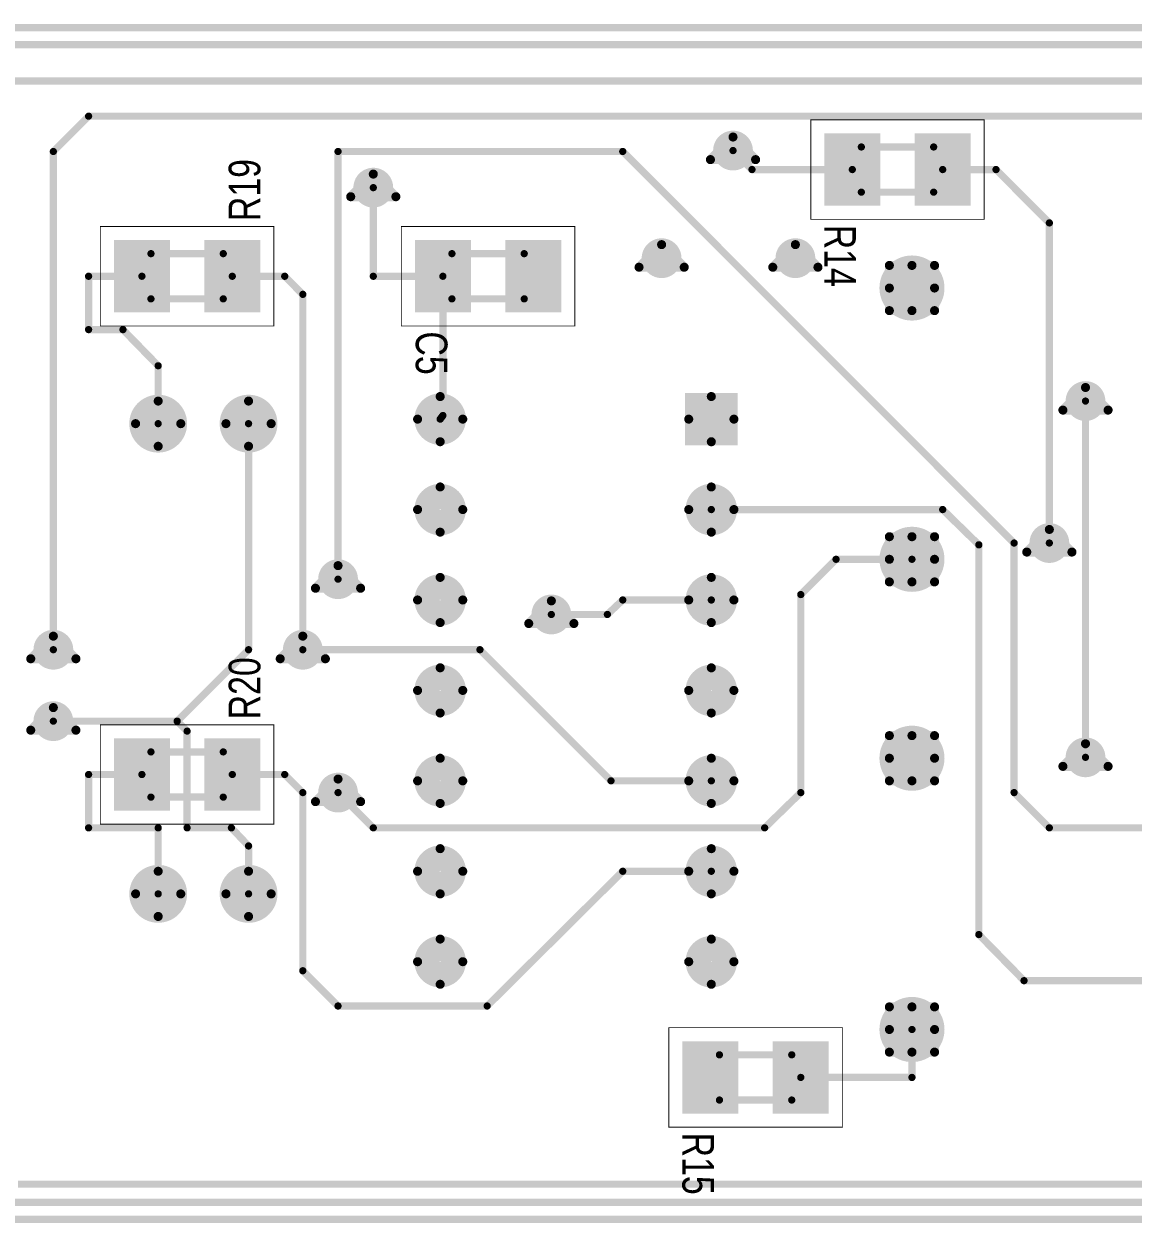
# Model space of a CAD drawing. Extents: x 0 to 12.4, y -1.9 to 1.3.
# Drawn here: x 5.006 to 6.234, y 0.016 to 1.342 of the extents above; entities that cross this region are included whole.
import ezdxf

# ---------------------------------------------------------------- set-up
doc = ezdxf.new("R2010")
doc.units = 0

msp = doc.modelspace()

# ---------------------------------------------------------------- linework, layer by layer
at = {"const_width": 0.008}
msp.add_lwpolyline([(12.361, 0.02), (0, 0.02), (0, 1.338), (12.361, 1.338), (12.361, 0.02)], close=True, dxfattribs=at)
at = {"layer": 'ASB', "const_width": 0.029}
for points in [[(5.453, 0.905, 1), (5.481, 0.905, 1)], [(5.453, 0.805, 1), (5.481, 0.805, 1)], [(5.753, 0.805, 1), (5.781, 0.805, 1)], [(5.453, 0.705, 1), (5.481, 0.705, 1)], [(5.753, 0.705, 1), (5.781, 0.705, 1)], [(5.453, 0.605, 1), (5.481, 0.605, 1)], [(5.753, 0.605, 1), (5.781, 0.605, 1)], [(5.453, 0.505, 1), (5.481, 0.505, 1)], [(5.753, 0.505, 1), (5.781, 0.505, 1)], [(5.453, 0.405, 1), (5.481, 0.405, 1)], [(5.753, 0.405, 1), (5.781, 0.405, 1)], [(5.453, 0.305, 1), (5.481, 0.305, 1)], [(5.753, 0.305, 1), (5.781, 0.305, 1)]]:
    msp.add_lwpolyline(points, format="xyb", close=True, dxfattribs=at)
at = {"layer": 'ASB'}
msp.add_solid([(5.738, 0.876), (5.796, 0.876), (5.738, 0.934), (5.796, 0.934)], dxfattribs=at)
at = {"layer": 'BOT'}
for points, const_width in [([(12.341, 1.319), (0.02, 1.319), (0.02, 0.039), (12.341, 0.039), (12.341, 1.319)], 0.008), ([(6.069, 1.126), (5.877, 1.126), (5.877, 1.236), (6.069, 1.236), (6.069, 1.126)], 0.001), ([(5.091, 1.118), (5.283, 1.118), (5.283, 1.008), (5.091, 1.008), (5.091, 1.118)], 0.001), ([(5.616, 1.008), (5.424, 1.008), (5.424, 1.118), (5.616, 1.118), (5.616, 1.008)], 0.001), ([(5.091, 0.567), (5.283, 0.567), (5.283, 0.457), (5.091, 0.457), (5.091, 0.567)], 0.001), ([(5.912, 0.122), (5.72, 0.122), (5.72, 0.232), (5.912, 0.232), (5.912, 0.122)], 0.001)]:
    msp.add_lwpolyline(points, close=True, dxfattribs=dict(at, const_width=const_width))
at = {"layer": 'BOT', "const_width": 0.008}
for points in [[(4.527, 1.319), (7.244, 1.319)], [(7.047, 1.279), (4.763, 1.279)], [(5.039, 1.201), (5.078, 1.24)], [(5.078, 1.24), (6.364, 1.24)], [(5.039, 0.65), (5.039, 1.201)], [(5.354, 0.728), (5.354, 1.201)], [(5.354, 1.201), (5.669, 1.201)], [(5.669, 1.201), (6.102, 0.768)], [(5.791, 1.202), (5.812, 1.181)], [(5.791, 1.202), (5.812, 1.181)], [(5.812, 1.181), (5.923, 1.181)], [(5.812, 1.181), (5.923, 1.181)], [(6.023, 1.181), (6.082, 1.181)], [(6.082, 1.181), (6.141, 1.122)], [(5.393, 1.161), (5.393, 1.063)], [(5.393, 1.063), (5.393, 1.161)], [(6.141, 1.122), (6.141, 0.768)], [(5.078, 1.004), (5.078, 1.063)], [(5.078, 1.063), (5.137, 1.063)], [(5.295, 1.063), (5.237, 1.063)], [(5.315, 1.043), (5.295, 1.063)], [(5.393, 1.063), (5.47, 1.063)], [(5.47, 1.063), (5.393, 1.063)], [(5.47, 0.909), (5.47, 1.063)], [(5.315, 0.65), (5.315, 1.043)], [(5.116, 1.004), (5.078, 1.004)], [(5.155, 0.964), (5.116, 1.004)], [(5.155, 0.9), (5.155, 0.964)], [(6.181, 0.925), (6.181, 0.531)], [(5.255, 0.9), (5.255, 0.65)], [(5.255, 0.9), (5.255, 0.65)], [(5.467, 0.905), (5.47, 0.909)], [(6.023, 0.805), (5.767, 0.805)], [(6.063, 0.766), (6.023, 0.805)], [(6.063, 0.335), (6.063, 0.766)], [(6.102, 0.768), (6.102, 0.492)], [(5.866, 0.711), (5.905, 0.75)], [(5.905, 0.75), (5.989, 0.75)], [(5.652, 0.689), (5.669, 0.705)], [(5.669, 0.705), (5.652, 0.689)], [(5.669, 0.705), (5.767, 0.705)], [(5.767, 0.705), (5.669, 0.705)], [(5.866, 0.492), (5.866, 0.711)], [(5.59, 0.689), (5.652, 0.689)], [(5.652, 0.689), (5.59, 0.689)], [(5.255, 0.65), (5.176, 0.571)], [(5.255, 0.65), (5.176, 0.571)], [(5.511, 0.65), (5.315, 0.65)], [(5.511, 0.65), (5.315, 0.65)], [(5.656, 0.505), (5.511, 0.65)], [(5.656, 0.505), (5.511, 0.65)], [(5.176, 0.571), (5.039, 0.571)], [(5.176, 0.571), (5.187, 0.56)], [(5.187, 0.56), (5.187, 0.453)], [(5.137, 0.512), (5.078, 0.512)], [(5.078, 0.512), (5.078, 0.453)], [(5.237, 0.512), (5.295, 0.512)], [(5.295, 0.512), (5.315, 0.492)], [(5.767, 0.505), (5.656, 0.505)], [(5.767, 0.505), (5.656, 0.505)], [(5.315, 0.492), (5.315, 0.295)], [(5.354, 0.492), (5.393, 0.453)], [(5.826, 0.453), (5.866, 0.492)], [(6.102, 0.492), (6.141, 0.453)], [(5.078, 0.453), (5.155, 0.453)], [(5.155, 0.453), (5.155, 0.38)], [(5.187, 0.453), (5.236, 0.453)], [(5.236, 0.453), (5.255, 0.433)], [(5.393, 0.453), (5.826, 0.453)], [(6.141, 0.453), (6.614, 0.453)], [(5.255, 0.433), (5.255, 0.38)], [(5.519, 0.256), (5.669, 0.405)], [(5.669, 0.405), (5.767, 0.405)], [(6.113, 0.284), (6.063, 0.335)], [(5.315, 0.295), (5.354, 0.256)], [(6.573, 0.284), (6.113, 0.284)], [(5.354, 0.256), (5.519, 0.256)], [(5.989, 0.177), (5.989, 0.23)], [(5.866, 0.177), (5.989, 0.177)], [(7.44, 0.059), (5, 0.059)]]:
    msp.add_lwpolyline(points, dxfattribs=at)
at = {"layer": 'BOT'}
for points, const_width in [([(5.076, 1.24, 1), (5.08, 1.24, 1)], 0.004), ([(5.076, 1.24, 1), (5.08, 1.24, 1)], 0.004), ([(5.8767, 1.236, 1), (5.8773, 1.236, 1)], 0.0005), ([(6.0687, 1.236, 1), (6.0693, 1.236, 1)], 0.0005), ([(5.781, 1.202, 1), (5.801, 1.202, 1)], 0.02), ([(5.781, 1.202, 1), (5.801, 1.202, 1)], 0.02), ([(5.037, 1.201, 1), (5.041, 1.201, 1)], 0.004), ([(5.037, 1.201, 1), (5.041, 1.201, 1)], 0.004), ([(5.352, 1.201, 1), (5.356, 1.201, 1)], 0.004), ([(5.352, 1.201, 1), (5.356, 1.201, 1)], 0.004), ([(5.667, 1.201, 1), (5.671, 1.201, 1)], 0.004), ([(5.667, 1.201, 1), (5.671, 1.201, 1)], 0.004), ([(5.789, 1.202, 1), (5.793, 1.202, 1)], 0.004), ([(5.789, 1.202, 1), (5.793, 1.202, 1)], 0.004), ([(5.383, 1.161, 1), (5.403, 1.161, 1)], 0.02), ([(5.383, 1.161, 1), (5.403, 1.161, 1)], 0.02), ([(5.81, 1.181, 1), (5.814, 1.181, 1)], 0.004), ([(5.81, 1.181, 1), (5.814, 1.181, 1)], 0.004), ([(5.81, 1.181, 1), (5.814, 1.181, 1)], 0.004), ([(5.81, 1.181, 1), (5.814, 1.181, 1)], 0.004), ([(5.921, 1.181, 1), (5.925, 1.181, 1)], 0.004), ([(5.921, 1.181, 1), (5.925, 1.181, 1)], 0.004), ([(6.021, 1.181, 1), (6.025, 1.181, 1)], 0.004), ([(6.08, 1.181, 1), (6.084, 1.181, 1)], 0.004), ([(6.08, 1.181, 1), (6.084, 1.181, 1)], 0.004), ([(5.391, 1.161, 1), (5.395, 1.161, 1)], 0.004), ([(5.391, 1.161, 1), (5.395, 1.161, 1)], 0.004), ([(5.0907, 1.118, 1), (5.0913, 1.118, 1)], 0.0005), ([(5.0907, 1.118, 1), (5.0913, 1.118, 1)], 0.0005), ([(5.2828, 1.118, 1), (5.2833, 1.118, 1)], 0.0005), ([(5.4238, 1.118, 1), (5.4243, 1.118, 1)], 0.0005), ([(5.6157, 1.118, 1), (5.6163, 1.118, 1)], 0.0005), ([(5.8767, 1.126, 1), (5.8773, 1.126, 1)], 0.0005), ([(6.0687, 1.126, 1), (6.0693, 1.126, 1)], 0.0005), ([(6.0687, 1.126, 1), (6.0693, 1.126, 1)], 0.0005), ([(6.139, 1.122, 1), (6.143, 1.122, 1)], 0.004), ([(6.139, 1.122, 1), (6.143, 1.122, 1)], 0.004), ([(5.702, 1.083, 1), (5.722, 1.083, 1)], 0.02), ([(5.85, 1.083, 1), (5.87, 1.083, 1)], 0.02), ([(5.972, 1.05, 1), (6.006, 1.05, 1)], 0.035), ([(5.076, 1.063, 1), (5.08, 1.063, 1)], 0.004), ([(5.076, 1.063, 1), (5.08, 1.063, 1)], 0.004), ([(5.135, 1.063, 1), (5.139, 1.063, 1)], 0.004), ([(5.235, 1.063, 1), (5.239, 1.063, 1)], 0.004), ([(5.293, 1.063, 1), (5.297, 1.063, 1)], 0.004), ([(5.293, 1.063, 1), (5.297, 1.063, 1)], 0.004), ([(5.391, 1.063, 1), (5.395, 1.063, 1)], 0.004), ([(5.391, 1.063, 1), (5.395, 1.063, 1)], 0.004), ([(5.391, 1.063, 1), (5.395, 1.063, 1)], 0.004), ([(5.391, 1.063, 1), (5.395, 1.063, 1)], 0.004), ([(5.468, 1.063, 1), (5.472, 1.063, 1)], 0.004), ([(5.468, 1.063, 1), (5.472, 1.063, 1)], 0.004), ([(5.468, 1.063, 1), (5.472, 1.063, 1)], 0.004), ([(5.313, 1.043, 1), (5.317, 1.043, 1)], 0.004), ([(5.313, 1.043, 1), (5.317, 1.043, 1)], 0.004), ([(5.076, 1.004, 1), (5.08, 1.004, 1)], 0.004), ([(5.076, 1.004, 1), (5.08, 1.004, 1)], 0.004), ([(5.0907, 1.008, 1), (5.0913, 1.008, 1)], 0.0005), ([(5.114, 1.004, 1), (5.118, 1.004, 1)], 0.004), ([(5.114, 1.004, 1), (5.118, 1.004, 1)], 0.004), ([(5.2828, 1.008, 1), (5.2833, 1.008, 1)], 0.0005), ([(5.4238, 1.008, 1), (5.4243, 1.008, 1)], 0.0005), ([(5.6157, 1.008, 1), (5.6163, 1.008, 1)], 0.0005), ([(5.6157, 1.008, 1), (5.6163, 1.008, 1)], 0.0005), ([(5.153, 0.964, 1), (5.157, 0.964, 1)], 0.004), ([(5.153, 0.964, 1), (5.157, 0.964, 1)], 0.004), ([(6.171, 0.925, 1), (6.191, 0.925, 1)], 0.02), ([(5.14, 0.9, 1), (5.17, 0.9, 1)], 0.031), ([(5.24, 0.9, 1), (5.27, 0.9, 1)], 0.031), ([(5.453, 0.905, 1), (5.481, 0.905, 1)], 0.029), ([(6.179, 0.925, 1), (6.183, 0.925, 1)], 0.004), ([(5.153, 0.9, 1), (5.157, 0.9, 1)], 0.004), ([(5.253, 0.9, 1), (5.257, 0.9, 1)], 0.004), ([(5.253, 0.9, 1), (5.257, 0.9, 1)], 0.004), ([(5.465, 0.905, 1), (5.469, 0.905, 1)], 0.004), ([(5.468, 0.909, 1), (5.472, 0.909, 1)], 0.004), ([(5.468, 0.909, 1), (5.472, 0.909, 1)], 0.004), ([(5.453, 0.805, 1), (5.481, 0.805, 1)], 0.029), ([(5.753, 0.805, 1), (5.781, 0.805, 1)], 0.029), ([(5.765, 0.805, 1), (5.769, 0.805, 1)], 0.004), ([(6.021, 0.805, 1), (6.025, 0.805, 1)], 0.004), ([(6.021, 0.805, 1), (6.025, 0.805, 1)], 0.004), ([(5.972, 0.75, 1), (6.006, 0.75, 1)], 0.035), ([(6.131, 0.768, 1), (6.151, 0.768, 1)], 0.02), ([(6.061, 0.766, 1), (6.065, 0.766, 1)], 0.004), ([(6.061, 0.766, 1), (6.065, 0.766, 1)], 0.004), ([(6.1, 0.768, 1), (6.104, 0.768, 1)], 0.004), ([(6.1, 0.768, 1), (6.104, 0.768, 1)], 0.004), ([(6.139, 0.768, 1), (6.143, 0.768, 1)], 0.004), ([(5.344, 0.728, 1), (5.364, 0.728, 1)], 0.02), ([(5.903, 0.75, 1), (5.907, 0.75, 1)], 0.004), ([(5.903, 0.75, 1), (5.907, 0.75, 1)], 0.004), ([(5.987, 0.75, 1), (5.991, 0.75, 1)], 0.004), ([(5.352, 0.728, 1), (5.356, 0.728, 1)], 0.004), ([(5.453, 0.705, 1), (5.481, 0.705, 1)], 0.029), ([(5.753, 0.705, 1), (5.781, 0.705, 1)], 0.029), ([(5.58, 0.689, 1), (5.6, 0.689, 1)], 0.02), ([(5.58, 0.689, 1), (5.6, 0.689, 1)], 0.02), ([(5.667, 0.705, 1), (5.671, 0.705, 1)], 0.004), ([(5.667, 0.705, 1), (5.671, 0.705, 1)], 0.004), ([(5.667, 0.705, 1), (5.671, 0.705, 1)], 0.004), ([(5.667, 0.705, 1), (5.671, 0.705, 1)], 0.004), ([(5.765, 0.705, 1), (5.769, 0.705, 1)], 0.004), ([(5.765, 0.705, 1), (5.769, 0.705, 1)], 0.004), ([(5.864, 0.711, 1), (5.868, 0.711, 1)], 0.004), ([(5.864, 0.711, 1), (5.868, 0.711, 1)], 0.004), ([(5.588, 0.689, 1), (5.592, 0.689, 1)], 0.004), ([(5.588, 0.689, 1), (5.592, 0.689, 1)], 0.004), ([(5.65, 0.689, 1), (5.654, 0.689, 1)], 0.004), ([(5.65, 0.689, 1), (5.654, 0.689, 1)], 0.004), ([(5.65, 0.689, 1), (5.654, 0.689, 1)], 0.004), ([(5.65, 0.689, 1), (5.654, 0.689, 1)], 0.004), ([(5.029, 0.65, 1), (5.049, 0.65, 1)], 0.02), ([(5.305, 0.65, 1), (5.325, 0.65, 1)], 0.02), ([(5.037, 0.65, 1), (5.041, 0.65, 1)], 0.004), ([(5.253, 0.65, 1), (5.257, 0.65, 1)], 0.004), ([(5.253, 0.65, 1), (5.257, 0.65, 1)], 0.004), ([(5.253, 0.65, 1), (5.257, 0.65, 1)], 0.004), ([(5.253, 0.65, 1), (5.257, 0.65, 1)], 0.004), ([(5.313, 0.65, 1), (5.317, 0.65, 1)], 0.004), ([(5.313, 0.65, 1), (5.317, 0.65, 1)], 0.004), ([(5.313, 0.65, 1), (5.317, 0.65, 1)], 0.004), ([(5.509, 0.65, 1), (5.513, 0.65, 1)], 0.004), ([(5.509, 0.65, 1), (5.513, 0.65, 1)], 0.004), ([(5.509, 0.65, 1), (5.513, 0.65, 1)], 0.004), ([(5.509, 0.65, 1), (5.513, 0.65, 1)], 0.004), ([(5.453, 0.605, 1), (5.481, 0.605, 1)], 0.029), ([(5.753, 0.605, 1), (5.781, 0.605, 1)], 0.029), ([(5.029, 0.571, 1), (5.049, 0.571, 1)], 0.02), ([(5.037, 0.571, 1), (5.041, 0.571, 1)], 0.004), ([(5.174, 0.571, 1), (5.178, 0.571, 1)], 0.004), ([(5.174, 0.571, 1), (5.178, 0.571, 1)], 0.004), ([(5.174, 0.571, 1), (5.178, 0.571, 1)], 0.004), ([(5.174, 0.571, 1), (5.178, 0.571, 1)], 0.004), ([(5.0907, 0.567, 1), (5.0913, 0.567, 1)], 0.0005), ([(5.0907, 0.567, 1), (5.0913, 0.567, 1)], 0.0005), ([(5.185, 0.56, 1), (5.189, 0.56, 1)], 0.004), ([(5.185, 0.56, 1), (5.189, 0.56, 1)], 0.004), ([(5.2828, 0.567, 1), (5.2833, 0.567, 1)], 0.0005), ([(5.972, 0.53, 1), (6.006, 0.53, 1)], 0.035), ([(6.171, 0.531, 1), (6.191, 0.531, 1)], 0.02), ([(5.453, 0.505, 1), (5.481, 0.505, 1)], 0.029), ([(5.753, 0.505, 1), (5.781, 0.505, 1)], 0.029), ([(6.179, 0.531, 1), (6.183, 0.531, 1)], 0.004), ([(5.076, 0.512, 1), (5.08, 0.512, 1)], 0.004), ([(5.076, 0.512, 1), (5.08, 0.512, 1)], 0.004), ([(5.135, 0.512, 1), (5.139, 0.512, 1)], 0.004), ([(5.235, 0.512, 1), (5.239, 0.512, 1)], 0.004), ([(5.293, 0.512, 1), (5.297, 0.512, 1)], 0.004), ([(5.293, 0.512, 1), (5.297, 0.512, 1)], 0.004), ([(5.344, 0.492, 1), (5.364, 0.492, 1)], 0.02), ([(5.654, 0.505, 1), (5.658, 0.505, 1)], 0.004), ([(5.654, 0.505, 1), (5.658, 0.505, 1)], 0.004), ([(5.654, 0.505, 1), (5.658, 0.505, 1)], 0.004), ([(5.654, 0.505, 1), (5.658, 0.505, 1)], 0.004), ([(5.765, 0.505, 1), (5.769, 0.505, 1)], 0.004), ([(5.765, 0.505, 1), (5.769, 0.505, 1)], 0.004), ([(5.313, 0.492, 1), (5.317, 0.492, 1)], 0.004), ([(5.313, 0.492, 1), (5.317, 0.492, 1)], 0.004), ([(5.352, 0.492, 1), (5.356, 0.492, 1)], 0.004), ([(5.864, 0.492, 1), (5.868, 0.492, 1)], 0.004), ([(5.864, 0.492, 1), (5.868, 0.492, 1)], 0.004), ([(6.1, 0.492, 1), (6.104, 0.492, 1)], 0.004), ([(6.1, 0.492, 1), (6.104, 0.492, 1)], 0.004), ([(5.076, 0.453, 1), (5.08, 0.453, 1)], 0.004), ([(5.076, 0.453, 1), (5.08, 0.453, 1)], 0.004), ([(5.0907, 0.457, 1), (5.0913, 0.457, 1)], 0.0005), ([(5.153, 0.453, 1), (5.157, 0.453, 1)], 0.004), ([(5.153, 0.453, 1), (5.157, 0.453, 1)], 0.004), ([(5.185, 0.453, 1), (5.189, 0.453, 1)], 0.004), ([(5.185, 0.453, 1), (5.189, 0.453, 1)], 0.004), ([(5.234, 0.453, 1), (5.238, 0.453, 1)], 0.004), ([(5.234, 0.453, 1), (5.238, 0.453, 1)], 0.004), ([(5.2828, 0.457, 1), (5.2833, 0.457, 1)], 0.0005), ([(5.391, 0.453, 1), (5.395, 0.453, 1)], 0.004), ([(5.391, 0.453, 1), (5.395, 0.453, 1)], 0.004), ([(5.824, 0.453, 1), (5.828, 0.453, 1)], 0.004), ([(5.824, 0.453, 1), (5.828, 0.453, 1)], 0.004), ([(6.139, 0.453, 1), (6.143, 0.453, 1)], 0.004), ([(6.139, 0.453, 1), (6.143, 0.453, 1)], 0.004), ([(5.253, 0.433, 1), (5.257, 0.433, 1)], 0.004), ([(5.253, 0.433, 1), (5.257, 0.433, 1)], 0.004), ([(5.453, 0.405, 1), (5.481, 0.405, 1)], 0.029), ([(5.753, 0.405, 1), (5.781, 0.405, 1)], 0.029), ([(5.14, 0.38, 1), (5.17, 0.38, 1)], 0.031), ([(5.24, 0.38, 1), (5.27, 0.38, 1)], 0.031), ([(5.667, 0.405, 1), (5.671, 0.405, 1)], 0.004), ([(5.667, 0.405, 1), (5.671, 0.405, 1)], 0.004), ([(5.765, 0.405, 1), (5.769, 0.405, 1)], 0.004), ([(5.153, 0.38, 1), (5.157, 0.38, 1)], 0.004), ([(5.253, 0.38, 1), (5.257, 0.38, 1)], 0.004), ([(5.453, 0.305, 1), (5.481, 0.305, 1)], 0.029), ([(5.753, 0.305, 1), (5.781, 0.305, 1)], 0.029), ([(6.061, 0.335, 1), (6.065, 0.335, 1)], 0.004), ([(6.061, 0.335, 1), (6.065, 0.335, 1)], 0.004), ([(5.313, 0.295, 1), (5.317, 0.295, 1)], 0.004), ([(5.313, 0.295, 1), (5.317, 0.295, 1)], 0.004), ([(6.111, 0.284, 1), (6.115, 0.284, 1)], 0.004), ([(6.111, 0.284, 1), (6.115, 0.284, 1)], 0.004), ([(5.352, 0.256, 1), (5.356, 0.256, 1)], 0.004), ([(5.352, 0.256, 1), (5.356, 0.256, 1)], 0.004), ([(5.517, 0.256, 1), (5.521, 0.256, 1)], 0.004), ([(5.517, 0.256, 1), (5.521, 0.256, 1)], 0.004), ([(5.972, 0.23, 1), (6.006, 0.23, 1)], 0.035), ([(5.7197, 0.232, 1), (5.7203, 0.232, 1)], 0.0005), ([(5.9117, 0.232, 1), (5.9123, 0.232, 1)], 0.0005), ([(5.987, 0.23, 1), (5.991, 0.23, 1)], 0.004), ([(5.864, 0.177, 1), (5.868, 0.177, 1)], 0.004), ([(5.987, 0.177, 1), (5.991, 0.177, 1)], 0.004), ([(5.987, 0.177, 1), (5.991, 0.177, 1)], 0.004), ([(5.7197, 0.122, 1), (5.7203, 0.122, 1)], 0.0005), ([(5.9117, 0.122, 1), (5.9123, 0.122, 1)], 0.0005), ([(5.9117, 0.122, 1), (5.9123, 0.122, 1)], 0.0005)]:
    msp.add_lwpolyline(points, format="xyb", close=True, dxfattribs=dict(at, const_width=const_width))
for points in [[(5.893, 1.142), (5.953, 1.142), (5.893, 1.22), (5.953, 1.22)], [(5.993, 1.142), (6.053, 1.142), (5.993, 1.22), (6.053, 1.22)], [(5.107, 1.024), (5.167, 1.024), (5.107, 1.102), (5.167, 1.102)], [(5.207, 1.024), (5.267, 1.024), (5.207, 1.102), (5.267, 1.102)], [(5.44, 1.024), (5.5, 1.024), (5.44, 1.102), (5.5, 1.102)], [(5.54, 1.024), (5.6, 1.024), (5.54, 1.102), (5.6, 1.102)], [(5.738, 0.876), (5.796, 0.876), (5.738, 0.934), (5.796, 0.934)], [(5.107, 0.473), (5.167, 0.473), (5.107, 0.551), (5.167, 0.551)], [(5.207, 0.473), (5.267, 0.473), (5.207, 0.551), (5.267, 0.551)], [(5.736, 0.138), (5.796, 0.138), (5.736, 0.216), (5.796, 0.216)], [(5.836, 0.138), (5.896, 0.138), (5.836, 0.216), (5.896, 0.216)]]:
    msp.add_solid(points, dxfattribs=at)
at = {"layer": 'DRD', "const_width": 0.01}
for points in [[(5.791, 1.217), (5.766, 1.192)], [(5.791, 1.217), (5.766, 1.192)], [(5.816, 1.192), (5.791, 1.217)], [(5.816, 1.192), (5.791, 1.217)], [(5.766, 1.192), (5.816, 1.192)], [(5.766, 1.192), (5.816, 1.192)], [(5.393, 1.176), (5.368, 1.151)], [(5.393, 1.176), (5.368, 1.151)], [(5.418, 1.151), (5.393, 1.176)], [(5.418, 1.151), (5.393, 1.176)], [(5.368, 1.151), (5.418, 1.151)], [(5.368, 1.151), (5.418, 1.151)], [(5.712, 1.098), (5.687, 1.073)], [(5.737, 1.073), (5.712, 1.098)], [(5.86, 1.098), (5.835, 1.073)], [(5.885, 1.073), (5.86, 1.098)], [(5.687, 1.073), (5.737, 1.073)], [(5.835, 1.073), (5.885, 1.073)], [(5.964, 1.075), (5.964, 1.025)], [(6.014, 1.075), (5.964, 1.075)], [(5.989, 1.025), (5.989, 1.075)], [(6.014, 1.025), (6.014, 1.075)], [(6.014, 1.05), (5.964, 1.05)], [(5.964, 1.025), (6.014, 1.025)], [(6.181, 0.94), (6.156, 0.915)], [(6.206, 0.915), (6.181, 0.94)], [(5.155, 0.875), (5.155, 0.925)], [(5.255, 0.875), (5.255, 0.925)], [(5.467, 0.93), (5.442, 0.905)], [(5.492, 0.905), (5.467, 0.93)], [(5.767, 0.93), (5.742, 0.905)], [(5.792, 0.905), (5.767, 0.93)], [(6.156, 0.915), (6.206, 0.915)], [(5.18, 0.9), (5.13, 0.9)], [(5.28, 0.9), (5.23, 0.9)], [(5.442, 0.905), (5.467, 0.88)], [(5.467, 0.88), (5.492, 0.905)], [(5.742, 0.905), (5.767, 0.88)], [(5.767, 0.88), (5.792, 0.905)], [(5.467, 0.83), (5.442, 0.805)], [(5.492, 0.805), (5.467, 0.83)], [(5.767, 0.83), (5.742, 0.805)], [(5.792, 0.805), (5.767, 0.83)], [(5.442, 0.805), (5.467, 0.78)], [(5.467, 0.78), (5.492, 0.805)], [(5.742, 0.805), (5.767, 0.78)], [(5.767, 0.78), (5.792, 0.805)], [(6.141, 0.783), (6.116, 0.758)], [(6.166, 0.758), (6.141, 0.783)], [(5.964, 0.775), (5.964, 0.725)], [(6.014, 0.775), (5.964, 0.775)], [(5.989, 0.725), (5.989, 0.775)], [(6.014, 0.725), (6.014, 0.775)], [(6.116, 0.758), (6.166, 0.758)], [(5.354, 0.743), (5.329, 0.718)], [(5.379, 0.718), (5.354, 0.743)], [(6.014, 0.75), (5.964, 0.75)], [(5.467, 0.73), (5.442, 0.705)], [(5.492, 0.705), (5.467, 0.73)], [(5.767, 0.73), (5.742, 0.705)], [(5.792, 0.705), (5.767, 0.73)], [(5.964, 0.725), (6.014, 0.725)], [(5.329, 0.718), (5.379, 0.718)], [(5.442, 0.705), (5.467, 0.68)], [(5.467, 0.68), (5.492, 0.705)], [(5.59, 0.704), (5.565, 0.679)], [(5.59, 0.704), (5.565, 0.679)], [(5.615, 0.679), (5.59, 0.704)], [(5.615, 0.679), (5.59, 0.704)], [(5.742, 0.705), (5.767, 0.68)], [(5.767, 0.68), (5.792, 0.705)], [(5.565, 0.679), (5.615, 0.679)], [(5.565, 0.679), (5.615, 0.679)], [(5.039, 0.665), (5.014, 0.64)], [(5.064, 0.64), (5.039, 0.665)], [(5.315, 0.665), (5.29, 0.64)], [(5.34, 0.64), (5.315, 0.665)], [(5.014, 0.64), (5.064, 0.64)], [(5.29, 0.64), (5.34, 0.64)], [(5.467, 0.63), (5.442, 0.605)], [(5.492, 0.605), (5.467, 0.63)], [(5.767, 0.63), (5.742, 0.605)], [(5.792, 0.605), (5.767, 0.63)], [(5.442, 0.605), (5.467, 0.58)], [(5.467, 0.58), (5.492, 0.605)], [(5.742, 0.605), (5.767, 0.58)], [(5.767, 0.58), (5.792, 0.605)], [(5.039, 0.586), (5.014, 0.561)], [(5.064, 0.561), (5.039, 0.586)], [(5.014, 0.561), (5.064, 0.561)], [(5.964, 0.555), (5.964, 0.505)], [(6.014, 0.555), (5.964, 0.555)], [(5.989, 0.505), (5.989, 0.555)], [(6.014, 0.505), (6.014, 0.555)], [(6.181, 0.546), (6.156, 0.521)], [(6.206, 0.521), (6.181, 0.546)], [(5.467, 0.53), (5.442, 0.505)], [(5.492, 0.505), (5.467, 0.53)], [(5.767, 0.53), (5.742, 0.505)], [(5.792, 0.505), (5.767, 0.53)], [(6.014, 0.53), (5.964, 0.53)], [(6.156, 0.521), (6.206, 0.521)], [(5.354, 0.507), (5.329, 0.482)], [(5.379, 0.482), (5.354, 0.507)], [(5.442, 0.505), (5.467, 0.48)], [(5.467, 0.48), (5.492, 0.505)], [(5.742, 0.505), (5.767, 0.48)], [(5.767, 0.48), (5.792, 0.505)], [(5.964, 0.505), (6.014, 0.505)], [(5.329, 0.482), (5.379, 0.482)], [(5.467, 0.43), (5.442, 0.405)], [(5.492, 0.405), (5.467, 0.43)], [(5.767, 0.43), (5.742, 0.405)], [(5.792, 0.405), (5.767, 0.43)], [(5.155, 0.355), (5.155, 0.405)], [(5.255, 0.355), (5.255, 0.405)], [(5.442, 0.405), (5.467, 0.38)], [(5.467, 0.38), (5.492, 0.405)], [(5.742, 0.405), (5.767, 0.38)], [(5.767, 0.38), (5.792, 0.405)], [(5.18, 0.38), (5.13, 0.38)], [(5.28, 0.38), (5.23, 0.38)], [(5.467, 0.33), (5.442, 0.305)], [(5.492, 0.305), (5.467, 0.33)], [(5.767, 0.33), (5.742, 0.305)], [(5.792, 0.305), (5.767, 0.33)], [(5.442, 0.305), (5.467, 0.28)], [(5.467, 0.28), (5.492, 0.305)], [(5.742, 0.305), (5.767, 0.28)], [(5.767, 0.28), (5.792, 0.305)], [(5.964, 0.255), (5.964, 0.205)], [(6.014, 0.255), (5.964, 0.255)], [(5.989, 0.205), (5.989, 0.255)], [(6.014, 0.205), (6.014, 0.255)], [(6.014, 0.23), (5.964, 0.23)], [(5.964, 0.205), (6.014, 0.205)]]:
    msp.add_lwpolyline(points, dxfattribs=at)
at = {"layer": 'DRD', "const_width": 0.005}
for points in [[(5.7885, 1.217, 1), (5.7935, 1.217, 1)], [(5.7885, 1.217, 1), (5.7935, 1.217, 1)], [(5.7885, 1.217, 1), (5.7935, 1.217, 1)], [(5.7885, 1.217, 1), (5.7935, 1.217, 1)], [(5.7635, 1.192, 1), (5.7685, 1.192, 1)], [(5.7635, 1.192, 1), (5.7685, 1.192, 1)], [(5.7635, 1.192, 1), (5.7685, 1.192, 1)], [(5.7635, 1.192, 1), (5.7685, 1.192, 1)], [(5.8135, 1.192, 1), (5.8185, 1.192, 1)], [(5.8135, 1.192, 1), (5.8185, 1.192, 1)], [(5.8135, 1.192, 1), (5.8185, 1.192, 1)], [(5.8135, 1.192, 1), (5.8185, 1.192, 1)], [(5.3905, 1.176, 1), (5.3955, 1.176, 1)], [(5.3905, 1.176, 1), (5.3955, 1.176, 1)], [(5.3905, 1.176, 1), (5.3955, 1.176, 1)], [(5.3905, 1.176, 1), (5.3955, 1.176, 1)], [(5.3655, 1.151, 1), (5.3705, 1.151, 1)], [(5.3655, 1.151, 1), (5.3705, 1.151, 1)], [(5.3655, 1.151, 1), (5.3705, 1.151, 1)], [(5.3655, 1.151, 1), (5.3705, 1.151, 1)], [(5.4155, 1.151, 1), (5.4205, 1.151, 1)], [(5.4155, 1.151, 1), (5.4205, 1.151, 1)], [(5.4155, 1.151, 1), (5.4205, 1.151, 1)], [(5.4155, 1.151, 1), (5.4205, 1.151, 1)], [(5.7095, 1.098, 1), (5.7145, 1.098, 1)], [(5.7095, 1.098, 1), (5.7145, 1.098, 1)], [(5.8575, 1.098, 1), (5.8625, 1.098, 1)], [(5.8575, 1.098, 1), (5.8625, 1.098, 1)], [(5.6845, 1.073, 1), (5.6895, 1.073, 1)], [(5.6845, 1.073, 1), (5.6895, 1.073, 1)], [(5.7345, 1.073, 1), (5.7395, 1.073, 1)], [(5.7345, 1.073, 1), (5.7395, 1.073, 1)], [(5.8325, 1.073, 1), (5.8375, 1.073, 1)], [(5.8325, 1.073, 1), (5.8375, 1.073, 1)], [(5.8825, 1.073, 1), (5.8875, 1.073, 1)], [(5.8825, 1.073, 1), (5.8875, 1.073, 1)], [(5.9615, 1.075, 1), (5.9665, 1.075, 1)], [(5.9615, 1.075, 1), (5.9665, 1.075, 1)], [(5.9865, 1.075, 1), (5.9915, 1.075, 1)], [(6.0115, 1.075, 1), (6.0165, 1.075, 1)], [(6.0115, 1.075, 1), (6.0165, 1.075, 1)], [(5.9615, 1.05, 1), (5.9665, 1.05, 1)], [(6.0115, 1.05, 1), (6.0165, 1.05, 1)], [(5.9615, 1.025, 1), (5.9665, 1.025, 1)], [(5.9615, 1.025, 1), (5.9665, 1.025, 1)], [(5.9865, 1.025, 1), (5.9915, 1.025, 1)], [(6.0115, 1.025, 1), (6.0165, 1.025, 1)], [(6.0115, 1.025, 1), (6.0165, 1.025, 1)], [(6.1785, 0.94, 1), (6.1835, 0.94, 1)], [(6.1785, 0.94, 1), (6.1835, 0.94, 1)], [(5.1525, 0.925, 1), (5.1575, 0.925, 1)], [(5.2525, 0.925, 1), (5.2575, 0.925, 1)], [(5.4645, 0.93, 1), (5.4695, 0.93, 1)], [(5.4645, 0.93, 1), (5.4695, 0.93, 1)], [(5.7645, 0.93, 1), (5.7695, 0.93, 1)], [(5.7645, 0.93, 1), (5.7695, 0.93, 1)], [(6.1535, 0.915, 1), (6.1585, 0.915, 1)], [(6.1535, 0.915, 1), (6.1585, 0.915, 1)], [(6.2035, 0.915, 1), (6.2085, 0.915, 1)], [(6.2035, 0.915, 1), (6.2085, 0.915, 1)], [(5.1275, 0.9, 1), (5.1325, 0.9, 1)], [(5.1775, 0.9, 1), (5.1825, 0.9, 1)], [(5.2275, 0.9, 1), (5.2325, 0.9, 1)], [(5.2775, 0.9, 1), (5.2825, 0.9, 1)], [(5.4395, 0.905, 1), (5.4445, 0.905, 1)], [(5.4395, 0.905, 1), (5.4445, 0.905, 1)], [(5.4895, 0.905, 1), (5.4945, 0.905, 1)], [(5.4895, 0.905, 1), (5.4945, 0.905, 1)], [(5.7395, 0.905, 1), (5.7445, 0.905, 1)], [(5.7395, 0.905, 1), (5.7445, 0.905, 1)], [(5.7895, 0.905, 1), (5.7945, 0.905, 1)], [(5.7895, 0.905, 1), (5.7945, 0.905, 1)], [(5.1525, 0.875, 1), (5.1575, 0.875, 1)], [(5.2525, 0.875, 1), (5.2575, 0.875, 1)], [(5.4645, 0.88, 1), (5.4695, 0.88, 1)], [(5.4645, 0.88, 1), (5.4695, 0.88, 1)], [(5.7645, 0.88, 1), (5.7695, 0.88, 1)], [(5.7645, 0.88, 1), (5.7695, 0.88, 1)], [(5.4645, 0.83, 1), (5.4695, 0.83, 1)], [(5.4645, 0.83, 1), (5.4695, 0.83, 1)], [(5.7645, 0.83, 1), (5.7695, 0.83, 1)], [(5.7645, 0.83, 1), (5.7695, 0.83, 1)], [(5.4395, 0.805, 1), (5.4445, 0.805, 1)], [(5.4395, 0.805, 1), (5.4445, 0.805, 1)], [(5.4895, 0.805, 1), (5.4945, 0.805, 1)], [(5.4895, 0.805, 1), (5.4945, 0.805, 1)], [(5.7395, 0.805, 1), (5.7445, 0.805, 1)], [(5.7395, 0.805, 1), (5.7445, 0.805, 1)], [(5.7895, 0.805, 1), (5.7945, 0.805, 1)], [(5.7895, 0.805, 1), (5.7945, 0.805, 1)], [(5.4645, 0.78, 1), (5.4695, 0.78, 1)], [(5.4645, 0.78, 1), (5.4695, 0.78, 1)], [(5.7645, 0.78, 1), (5.7695, 0.78, 1)], [(5.7645, 0.78, 1), (5.7695, 0.78, 1)], [(6.1385, 0.783, 1), (6.1435, 0.783, 1)], [(6.1385, 0.783, 1), (6.1435, 0.783, 1)], [(5.9615, 0.775, 1), (5.9665, 0.775, 1)], [(5.9615, 0.775, 1), (5.9665, 0.775, 1)], [(5.9865, 0.775, 1), (5.9915, 0.775, 1)], [(6.0115, 0.775, 1), (6.0165, 0.775, 1)], [(6.0115, 0.775, 1), (6.0165, 0.775, 1)], [(6.1135, 0.758, 1), (6.1185, 0.758, 1)], [(6.1135, 0.758, 1), (6.1185, 0.758, 1)], [(6.1635, 0.758, 1), (6.1685, 0.758, 1)], [(6.1635, 0.758, 1), (6.1685, 0.758, 1)], [(5.3515, 0.743, 1), (5.3565, 0.743, 1)], [(5.3515, 0.743, 1), (5.3565, 0.743, 1)], [(5.9615, 0.75, 1), (5.9665, 0.75, 1)], [(6.0115, 0.75, 1), (6.0165, 0.75, 1)], [(5.4645, 0.73, 1), (5.4695, 0.73, 1)], [(5.4645, 0.73, 1), (5.4695, 0.73, 1)], [(5.7645, 0.73, 1), (5.7695, 0.73, 1)], [(5.7645, 0.73, 1), (5.7695, 0.73, 1)], [(5.9615, 0.725, 1), (5.9665, 0.725, 1)], [(5.9615, 0.725, 1), (5.9665, 0.725, 1)], [(5.9865, 0.725, 1), (5.9915, 0.725, 1)], [(6.0115, 0.725, 1), (6.0165, 0.725, 1)], [(6.0115, 0.725, 1), (6.0165, 0.725, 1)], [(5.3265, 0.718, 1), (5.3315, 0.718, 1)], [(5.3265, 0.718, 1), (5.3315, 0.718, 1)], [(5.3765, 0.718, 1), (5.3815, 0.718, 1)], [(5.3765, 0.718, 1), (5.3815, 0.718, 1)], [(5.4395, 0.705, 1), (5.4445, 0.705, 1)], [(5.4395, 0.705, 1), (5.4445, 0.705, 1)], [(5.4895, 0.705, 1), (5.4945, 0.705, 1)], [(5.4895, 0.705, 1), (5.4945, 0.705, 1)], [(5.5875, 0.704, 1), (5.5925, 0.704, 1)], [(5.5875, 0.704, 1), (5.5925, 0.704, 1)], [(5.5875, 0.704, 1), (5.5925, 0.704, 1)], [(5.5875, 0.704, 1), (5.5925, 0.704, 1)], [(5.7395, 0.705, 1), (5.7445, 0.705, 1)], [(5.7395, 0.705, 1), (5.7445, 0.705, 1)], [(5.7895, 0.705, 1), (5.7945, 0.705, 1)], [(5.7895, 0.705, 1), (5.7945, 0.705, 1)], [(5.4645, 0.68, 1), (5.4695, 0.68, 1)], [(5.4645, 0.68, 1), (5.4695, 0.68, 1)], [(5.5625, 0.679, 1), (5.5675, 0.679, 1)], [(5.5625, 0.679, 1), (5.5675, 0.679, 1)], [(5.5625, 0.679, 1), (5.5675, 0.679, 1)], [(5.5625, 0.679, 1), (5.5675, 0.679, 1)], [(5.6125, 0.679, 1), (5.6175, 0.679, 1)], [(5.6125, 0.679, 1), (5.6175, 0.679, 1)], [(5.6125, 0.679, 1), (5.6175, 0.679, 1)], [(5.6125, 0.679, 1), (5.6175, 0.679, 1)], [(5.7645, 0.68, 1), (5.7695, 0.68, 1)], [(5.7645, 0.68, 1), (5.7695, 0.68, 1)], [(5.0365, 0.665, 1), (5.0415, 0.665, 1)], [(5.0365, 0.665, 1), (5.0415, 0.665, 1)], [(5.3125, 0.665, 1), (5.3175, 0.665, 1)], [(5.3125, 0.665, 1), (5.3175, 0.665, 1)], [(5.0115, 0.64, 1), (5.0165, 0.64, 1)], [(5.0115, 0.64, 1), (5.0165, 0.64, 1)], [(5.0615, 0.64, 1), (5.0665, 0.64, 1)], [(5.0615, 0.64, 1), (5.0665, 0.64, 1)], [(5.2875, 0.64, 1), (5.2925, 0.64, 1)], [(5.2875, 0.64, 1), (5.2925, 0.64, 1)], [(5.3375, 0.64, 1), (5.3425, 0.64, 1)], [(5.3375, 0.64, 1), (5.3425, 0.64, 1)], [(5.4645, 0.63, 1), (5.4695, 0.63, 1)], [(5.4645, 0.63, 1), (5.4695, 0.63, 1)], [(5.7645, 0.63, 1), (5.7695, 0.63, 1)], [(5.7645, 0.63, 1), (5.7695, 0.63, 1)], [(5.4395, 0.605, 1), (5.4445, 0.605, 1)], [(5.4395, 0.605, 1), (5.4445, 0.605, 1)], [(5.4895, 0.605, 1), (5.4945, 0.605, 1)], [(5.4895, 0.605, 1), (5.4945, 0.605, 1)], [(5.7395, 0.605, 1), (5.7445, 0.605, 1)], [(5.7395, 0.605, 1), (5.7445, 0.605, 1)], [(5.7895, 0.605, 1), (5.7945, 0.605, 1)], [(5.7895, 0.605, 1), (5.7945, 0.605, 1)], [(5.0365, 0.586, 1), (5.0415, 0.586, 1)], [(5.0365, 0.586, 1), (5.0415, 0.586, 1)], [(5.4645, 0.58, 1), (5.4695, 0.58, 1)], [(5.4645, 0.58, 1), (5.4695, 0.58, 1)], [(5.7645, 0.58, 1), (5.7695, 0.58, 1)], [(5.7645, 0.58, 1), (5.7695, 0.58, 1)], [(5.0115, 0.561, 1), (5.0165, 0.561, 1)], [(5.0115, 0.561, 1), (5.0165, 0.561, 1)], [(5.0615, 0.561, 1), (5.0665, 0.561, 1)], [(5.0615, 0.561, 1), (5.0665, 0.561, 1)], [(5.9615, 0.555, 1), (5.9665, 0.555, 1)], [(5.9615, 0.555, 1), (5.9665, 0.555, 1)], [(5.9865, 0.555, 1), (5.9915, 0.555, 1)], [(6.0115, 0.555, 1), (6.0165, 0.555, 1)], [(6.0115, 0.555, 1), (6.0165, 0.555, 1)], [(6.1785, 0.546, 1), (6.1835, 0.546, 1)], [(6.1785, 0.546, 1), (6.1835, 0.546, 1)], [(5.4645, 0.53, 1), (5.4695, 0.53, 1)], [(5.4645, 0.53, 1), (5.4695, 0.53, 1)], [(5.7645, 0.53, 1), (5.7695, 0.53, 1)], [(5.7645, 0.53, 1), (5.7695, 0.53, 1)], [(5.9615, 0.53, 1), (5.9665, 0.53, 1)], [(6.0115, 0.53, 1), (6.0165, 0.53, 1)], [(6.1535, 0.521, 1), (6.1585, 0.521, 1)], [(6.1535, 0.521, 1), (6.1585, 0.521, 1)], [(6.2035, 0.521, 1), (6.2085, 0.521, 1)], [(6.2035, 0.521, 1), (6.2085, 0.521, 1)], [(5.3515, 0.507, 1), (5.3565, 0.507, 1)], [(5.3515, 0.507, 1), (5.3565, 0.507, 1)], [(5.4395, 0.505, 1), (5.4445, 0.505, 1)], [(5.4395, 0.505, 1), (5.4445, 0.505, 1)], [(5.4895, 0.505, 1), (5.4945, 0.505, 1)], [(5.4895, 0.505, 1), (5.4945, 0.505, 1)], [(5.7395, 0.505, 1), (5.7445, 0.505, 1)], [(5.7395, 0.505, 1), (5.7445, 0.505, 1)], [(5.7895, 0.505, 1), (5.7945, 0.505, 1)], [(5.7895, 0.505, 1), (5.7945, 0.505, 1)], [(5.9615, 0.505, 1), (5.9665, 0.505, 1)], [(5.9615, 0.505, 1), (5.9665, 0.505, 1)], [(5.9865, 0.505, 1), (5.9915, 0.505, 1)], [(6.0115, 0.505, 1), (6.0165, 0.505, 1)], [(6.0115, 0.505, 1), (6.0165, 0.505, 1)], [(5.3265, 0.482, 1), (5.3315, 0.482, 1)], [(5.3265, 0.482, 1), (5.3315, 0.482, 1)], [(5.3765, 0.482, 1), (5.3815, 0.482, 1)], [(5.3765, 0.482, 1), (5.3815, 0.482, 1)], [(5.4645, 0.48, 1), (5.4695, 0.48, 1)], [(5.4645, 0.48, 1), (5.4695, 0.48, 1)], [(5.7645, 0.48, 1), (5.7695, 0.48, 1)], [(5.7645, 0.48, 1), (5.7695, 0.48, 1)], [(5.4645, 0.43, 1), (5.4695, 0.43, 1)], [(5.4645, 0.43, 1), (5.4695, 0.43, 1)], [(5.7645, 0.43, 1), (5.7695, 0.43, 1)], [(5.7645, 0.43, 1), (5.7695, 0.43, 1)], [(5.1525, 0.405, 1), (5.1575, 0.405, 1)], [(5.2525, 0.405, 1), (5.2575, 0.405, 1)], [(5.4395, 0.405, 1), (5.4445, 0.405, 1)], [(5.4395, 0.405, 1), (5.4445, 0.405, 1)], [(5.4895, 0.405, 1), (5.4945, 0.405, 1)], [(5.4895, 0.405, 1), (5.4945, 0.405, 1)], [(5.7395, 0.405, 1), (5.7445, 0.405, 1)], [(5.7395, 0.405, 1), (5.7445, 0.405, 1)], [(5.7895, 0.405, 1), (5.7945, 0.405, 1)], [(5.7895, 0.405, 1), (5.7945, 0.405, 1)], [(5.1275, 0.38, 1), (5.1325, 0.38, 1)], [(5.1775, 0.38, 1), (5.1825, 0.38, 1)], [(5.2275, 0.38, 1), (5.2325, 0.38, 1)], [(5.2775, 0.38, 1), (5.2825, 0.38, 1)], [(5.4645, 0.38, 1), (5.4695, 0.38, 1)], [(5.4645, 0.38, 1), (5.4695, 0.38, 1)], [(5.7645, 0.38, 1), (5.7695, 0.38, 1)], [(5.7645, 0.38, 1), (5.7695, 0.38, 1)], [(5.1525, 0.355, 1), (5.1575, 0.355, 1)], [(5.2525, 0.355, 1), (5.2575, 0.355, 1)], [(5.4645, 0.33, 1), (5.4695, 0.33, 1)], [(5.4645, 0.33, 1), (5.4695, 0.33, 1)], [(5.7645, 0.33, 1), (5.7695, 0.33, 1)], [(5.7645, 0.33, 1), (5.7695, 0.33, 1)], [(5.4395, 0.305, 1), (5.4445, 0.305, 1)], [(5.4395, 0.305, 1), (5.4445, 0.305, 1)], [(5.4895, 0.305, 1), (5.4945, 0.305, 1)], [(5.4895, 0.305, 1), (5.4945, 0.305, 1)], [(5.7395, 0.305, 1), (5.7445, 0.305, 1)], [(5.7395, 0.305, 1), (5.7445, 0.305, 1)], [(5.7895, 0.305, 1), (5.7945, 0.305, 1)], [(5.7895, 0.305, 1), (5.7945, 0.305, 1)], [(5.4645, 0.28, 1), (5.4695, 0.28, 1)], [(5.4645, 0.28, 1), (5.4695, 0.28, 1)], [(5.7645, 0.28, 1), (5.7695, 0.28, 1)], [(5.7645, 0.28, 1), (5.7695, 0.28, 1)], [(5.9615, 0.255, 1), (5.9665, 0.255, 1)], [(5.9615, 0.255, 1), (5.9665, 0.255, 1)], [(5.9865, 0.255, 1), (5.9915, 0.255, 1)], [(6.0115, 0.255, 1), (6.0165, 0.255, 1)], [(6.0115, 0.255, 1), (6.0165, 0.255, 1)], [(5.9615, 0.23, 1), (5.9665, 0.23, 1)], [(6.0115, 0.23, 1), (6.0165, 0.23, 1)], [(5.9615, 0.205, 1), (5.9665, 0.205, 1)], [(5.9615, 0.205, 1), (5.9665, 0.205, 1)], [(5.9865, 0.205, 1), (5.9915, 0.205, 1)], [(6.0115, 0.205, 1), (6.0165, 0.205, 1)], [(6.0115, 0.205, 1), (6.0165, 0.205, 1)]]:
    msp.add_lwpolyline(points, format="xyb", close=True, dxfattribs=at)
at = {"layer": 'DRL'}
for points, const_width in [([(5.786, 1.202, 1), (5.796, 1.202, 1)], 0.01), ([(5.786, 1.202, 1), (5.796, 1.202, 1)], 0.01), ([(5.388, 1.161, 1), (5.398, 1.161, 1)], 0.01), ([(5.388, 1.161, 1), (5.398, 1.161, 1)], 0.01), ([(5.707, 1.083, 1), (5.717, 1.083, 1)], 0.01), ([(5.855, 1.083, 1), (5.865, 1.083, 1)], 0.01), ([(5.98, 1.05, 1), (5.998, 1.05, 1)], 0.019), ([(6.176, 0.925, 1), (6.186, 0.925, 1)], 0.01), ([(5.147, 0.9, 1), (5.163, 0.9, 1)], 0.016), ([(5.247, 0.9, 1), (5.263, 0.9, 1)], 0.016), ([(5.459, 0.905, 1), (5.475, 0.905, 1)], 0.017), ([(5.759, 0.905, 1), (5.775, 0.905, 1)], 0.017), ([(5.459, 0.805, 1), (5.475, 0.805, 1)], 0.017), ([(5.759, 0.805, 1), (5.775, 0.805, 1)], 0.017), ([(6.136, 0.768, 1), (6.146, 0.768, 1)], 0.01), ([(5.98, 0.75, 1), (5.998, 0.75, 1)], 0.019), ([(5.349, 0.728, 1), (5.359, 0.728, 1)], 0.01), ([(5.459, 0.705, 1), (5.475, 0.705, 1)], 0.017), ([(5.759, 0.705, 1), (5.775, 0.705, 1)], 0.017), ([(5.585, 0.689, 1), (5.595, 0.689, 1)], 0.01), ([(5.585, 0.689, 1), (5.595, 0.689, 1)], 0.01), ([(5.034, 0.65, 1), (5.044, 0.65, 1)], 0.01), ([(5.31, 0.65, 1), (5.32, 0.65, 1)], 0.01), ([(5.459, 0.605, 1), (5.475, 0.605, 1)], 0.017), ([(5.759, 0.605, 1), (5.775, 0.605, 1)], 0.017), ([(5.034, 0.571, 1), (5.044, 0.571, 1)], 0.01), ([(5.98, 0.53, 1), (5.998, 0.53, 1)], 0.019), ([(6.176, 0.531, 1), (6.186, 0.531, 1)], 0.01), ([(5.459, 0.505, 1), (5.475, 0.505, 1)], 0.017), ([(5.759, 0.505, 1), (5.775, 0.505, 1)], 0.017), ([(5.349, 0.492, 1), (5.359, 0.492, 1)], 0.01), ([(5.459, 0.405, 1), (5.475, 0.405, 1)], 0.017), ([(5.759, 0.405, 1), (5.775, 0.405, 1)], 0.017), ([(5.147, 0.38, 1), (5.163, 0.38, 1)], 0.016), ([(5.247, 0.38, 1), (5.263, 0.38, 1)], 0.016), ([(5.459, 0.305, 1), (5.475, 0.305, 1)], 0.017), ([(5.759, 0.305, 1), (5.775, 0.305, 1)], 0.017), ([(5.98, 0.23, 1), (5.998, 0.23, 1)], 0.019)]:
    msp.add_lwpolyline(points, format="xyb", close=True, dxfattribs=dict(at, const_width=const_width))
at = {"layer": 'SMB'}
for points, const_width in [([(5.78, 1.202, 1), (5.802, 1.202, 1)], 0.022), ([(5.78, 1.202, 1), (5.802, 1.202, 1)], 0.022), ([(5.382, 1.161, 1), (5.404, 1.161, 1)], 0.022), ([(5.382, 1.161, 1), (5.404, 1.161, 1)], 0.022), ([(5.701, 1.083, 1), (5.723, 1.083, 1)], 0.022), ([(5.849, 1.083, 1), (5.871, 1.083, 1)], 0.022), ([(5.971, 1.05, 1), (6.007, 1.05, 1)], 0.036), ([(6.17, 0.925, 1), (6.192, 0.925, 1)], 0.022), ([(5.139, 0.9, 1), (5.171, 0.9, 1)], 0.032), ([(5.239, 0.9, 1), (5.271, 0.9, 1)], 0.032), ([(5.453, 0.905, 1), (5.481, 0.905, 1)], 0.029), ([(5.453, 0.805, 1), (5.481, 0.805, 1)], 0.029), ([(5.753, 0.805, 1), (5.781, 0.805, 1)], 0.029), ([(5.971, 0.75, 1), (6.007, 0.75, 1)], 0.036), ([(6.13, 0.768, 1), (6.152, 0.768, 1)], 0.022), ([(5.343, 0.728, 1), (5.365, 0.728, 1)], 0.022), ([(5.453, 0.705, 1), (5.481, 0.705, 1)], 0.029), ([(5.753, 0.705, 1), (5.781, 0.705, 1)], 0.029), ([(5.579, 0.689, 1), (5.601, 0.689, 1)], 0.022), ([(5.579, 0.689, 1), (5.601, 0.689, 1)], 0.022), ([(5.028, 0.65, 1), (5.05, 0.65, 1)], 0.022), ([(5.304, 0.65, 1), (5.326, 0.65, 1)], 0.022), ([(5.453, 0.605, 1), (5.481, 0.605, 1)], 0.029), ([(5.753, 0.605, 1), (5.781, 0.605, 1)], 0.029), ([(5.028, 0.571, 1), (5.05, 0.571, 1)], 0.022), ([(5.971, 0.53, 1), (6.007, 0.53, 1)], 0.036), ([(6.17, 0.531, 1), (6.192, 0.531, 1)], 0.022), ([(5.453, 0.505, 1), (5.481, 0.505, 1)], 0.029), ([(5.753, 0.505, 1), (5.781, 0.505, 1)], 0.029), ([(5.343, 0.492, 1), (5.365, 0.492, 1)], 0.022), ([(5.453, 0.405, 1), (5.481, 0.405, 1)], 0.029), ([(5.753, 0.405, 1), (5.781, 0.405, 1)], 0.029), ([(5.139, 0.38, 1), (5.171, 0.38, 1)], 0.032), ([(5.239, 0.38, 1), (5.271, 0.38, 1)], 0.032), ([(5.453, 0.305, 1), (5.481, 0.305, 1)], 0.029), ([(5.753, 0.305, 1), (5.781, 0.305, 1)], 0.029), ([(5.971, 0.23, 1), (6.007, 0.23, 1)], 0.036)]:
    msp.add_lwpolyline(points, format="xyb", close=True, dxfattribs=dict(at, const_width=const_width))
for points in [[(5.892, 1.141), (5.954, 1.141), (5.892, 1.221), (5.954, 1.221)], [(5.992, 1.141), (6.054, 1.141), (5.992, 1.221), (6.054, 1.221)], [(5.106, 1.023), (5.168, 1.023), (5.106, 1.103), (5.168, 1.103)], [(5.206, 1.023), (5.268, 1.023), (5.206, 1.103), (5.268, 1.103)], [(5.439, 1.023), (5.501, 1.023), (5.439, 1.103), (5.501, 1.103)], [(5.539, 1.023), (5.601, 1.023), (5.539, 1.103), (5.601, 1.103)], [(5.738, 0.876), (5.796, 0.876), (5.738, 0.934), (5.796, 0.934)], [(5.106, 0.472), (5.168, 0.472), (5.106, 0.552), (5.168, 0.552)], [(5.206, 0.472), (5.268, 0.472), (5.206, 0.552), (5.268, 0.552)], [(5.735, 0.137), (5.797, 0.137), (5.735, 0.217), (5.797, 0.217)], [(5.835, 0.137), (5.897, 0.137), (5.835, 0.217), (5.897, 0.217)]]:
    msp.add_solid(points, dxfattribs=at)
at = {"layer": 'SPB'}
for points in [[(5.893, 1.142), (5.953, 1.142), (5.893, 1.22), (5.953, 1.22)], [(5.993, 1.142), (6.053, 1.142), (5.993, 1.22), (6.053, 1.22)], [(5.107, 1.024), (5.167, 1.024), (5.107, 1.102), (5.167, 1.102)], [(5.207, 1.024), (5.267, 1.024), (5.207, 1.102), (5.267, 1.102)], [(5.44, 1.024), (5.5, 1.024), (5.44, 1.102), (5.5, 1.102)], [(5.54, 1.024), (5.6, 1.024), (5.54, 1.102), (5.6, 1.102)], [(5.107, 0.473), (5.167, 0.473), (5.107, 0.551), (5.167, 0.551)], [(5.207, 0.473), (5.267, 0.473), (5.207, 0.551), (5.267, 0.551)], [(5.736, 0.138), (5.796, 0.138), (5.736, 0.216), (5.796, 0.216)], [(5.836, 0.138), (5.896, 0.138), (5.836, 0.216), (5.896, 0.216)]]:
    msp.add_solid(points, dxfattribs=at)
at = {"layer": 'SSB', "const_width": 0.008}
for points in [[(6.013, 1.206), (5.933, 1.206)], [(5.933, 1.156), (5.933, 1.206)], [(6.013, 1.156), (6.013, 1.206)], [(6.013, 1.156), (5.933, 1.156)], [(5.147, 1.088), (5.227, 1.088)], [(5.147, 1.088), (5.147, 1.038)], [(5.227, 1.088), (5.227, 1.038)], [(5.56, 1.088), (5.48, 1.088)], [(5.48, 1.038), (5.48, 1.088)], [(5.56, 1.038), (5.56, 1.088)], [(5.147, 1.038), (5.227, 1.038)], [(5.56, 1.038), (5.48, 1.038)], [(5.147, 0.537), (5.227, 0.537)], [(5.147, 0.537), (5.147, 0.487)], [(5.227, 0.537), (5.227, 0.487)], [(5.147, 0.487), (5.227, 0.487)], [(5.856, 0.202), (5.776, 0.202)], [(5.776, 0.152), (5.776, 0.202)], [(5.856, 0.152), (5.856, 0.202)], [(5.856, 0.152), (5.776, 0.152)]]:
    msp.add_lwpolyline(points, dxfattribs=at)
at = {"layer": 'SSB', "const_width": 0.004}
for points in [[(5.931, 1.206, 1), (5.935, 1.206, 1)], [(5.931, 1.206, 1), (5.935, 1.206, 1)], [(6.011, 1.206, 1), (6.015, 1.206, 1)], [(6.011, 1.206, 1), (6.015, 1.206, 1)], [(5.931, 1.156, 1), (5.935, 1.156, 1)], [(5.931, 1.156, 1), (5.935, 1.156, 1)], [(6.011, 1.156, 1), (6.015, 1.156, 1)], [(6.011, 1.156, 1), (6.015, 1.156, 1)], [(5.145, 1.088, 1), (5.149, 1.088, 1)], [(5.145, 1.088, 1), (5.149, 1.088, 1)], [(5.225, 1.088, 1), (5.229, 1.088, 1)], [(5.225, 1.088, 1), (5.229, 1.088, 1)], [(5.478, 1.088, 1), (5.482, 1.088, 1)], [(5.478, 1.088, 1), (5.482, 1.088, 1)], [(5.558, 1.088, 1), (5.562, 1.088, 1)], [(5.558, 1.088, 1), (5.562, 1.088, 1)], [(5.145, 1.038, 1), (5.149, 1.038, 1)], [(5.145, 1.038, 1), (5.149, 1.038, 1)], [(5.225, 1.038, 1), (5.229, 1.038, 1)], [(5.225, 1.038, 1), (5.229, 1.038, 1)], [(5.478, 1.038, 1), (5.482, 1.038, 1)], [(5.478, 1.038, 1), (5.482, 1.038, 1)], [(5.558, 1.038, 1), (5.562, 1.038, 1)], [(5.558, 1.038, 1), (5.562, 1.038, 1)], [(5.145, 0.537, 1), (5.149, 0.537, 1)], [(5.145, 0.537, 1), (5.149, 0.537, 1)], [(5.225, 0.537, 1), (5.229, 0.537, 1)], [(5.225, 0.537, 1), (5.229, 0.537, 1)], [(5.145, 0.487, 1), (5.149, 0.487, 1)], [(5.145, 0.487, 1), (5.149, 0.487, 1)], [(5.225, 0.487, 1), (5.229, 0.487, 1)], [(5.225, 0.487, 1), (5.229, 0.487, 1)], [(5.774, 0.202, 1), (5.778, 0.202, 1)], [(5.774, 0.202, 1), (5.778, 0.202, 1)], [(5.854, 0.202, 1), (5.858, 0.202, 1)], [(5.854, 0.202, 1), (5.858, 0.202, 1)], [(5.774, 0.152, 1), (5.778, 0.152, 1)], [(5.774, 0.152, 1), (5.778, 0.152, 1)], [(5.854, 0.152, 1), (5.858, 0.152, 1)], [(5.854, 0.152, 1), (5.858, 0.152, 1)]]:
    msp.add_lwpolyline(points, format="xyb", close=True, dxfattribs=at)

# ---------------------------------------------------------------- texts
at = {"layer": 'SSB', "width": 0.8}
for s, rotation, p in [('R19', 90, (5.268, 1.124)), ('R14', 270, (5.892, 1.12)), ('C5', 270, (5.44, 1.002)), ('R20', 90, (5.268, 0.573)), ('R15', 270, (5.735, 0.116))]:
    msp.add_text(s, height=0.035, rotation=rotation, dxfattribs=at).set_placement(p)

doc.saveas('drawing.dxf')
